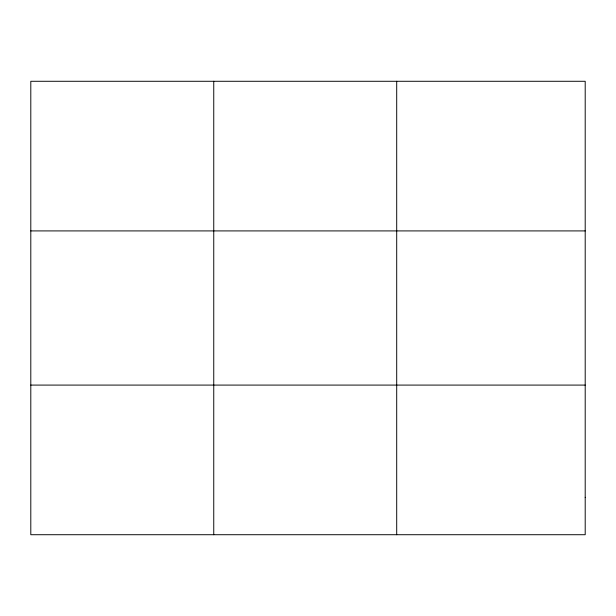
<?xml version="1.0" encoding="UTF-8"?>
<svg xmlns="http://www.w3.org/2000/svg" width="616" height="616" viewBox="0 0 616 616"><rect width="100%" height="100%" fill="white"/><g stroke="black" fill="none" stroke-linecap="round" stroke-linejoin="round"><path stroke-width="0.92" d="M213.752 81.281L213.752 534.719M396.704 81.281L396.704 534.719M30.8 230.915L585.2 230.915M30.8 385.085L585.2 385.085M585.2 497.305L585.2 534.719L30.8 534.719L30.8 81.281L585.2 81.281L585.2 497.305"/></g></svg>
